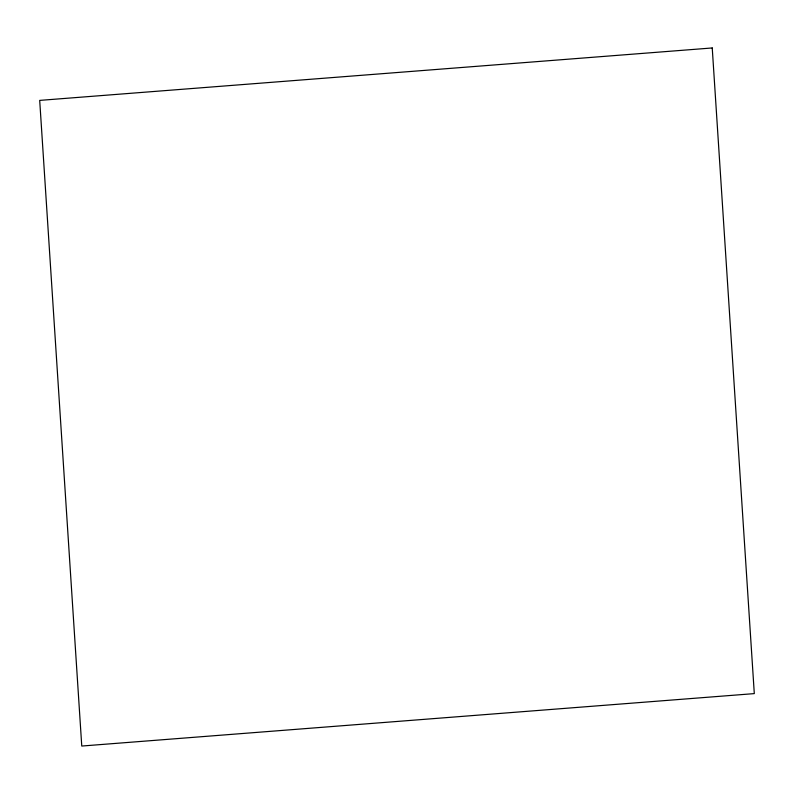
<?xml version="1.0" encoding="UTF-8"?>
<svg xmlns="http://www.w3.org/2000/svg" width="794" height="794" viewBox="0 0 794 794"><rect width="100%" height="100%" fill="white"/><g stroke="black" fill="none" stroke-linecap="round" stroke-linejoin="round"><path stroke-width="1.19" d="M712.238 47.958L39.7 100.391L81.762 746.042L754.3 693.609L712.238 47.958"/></g></svg>
